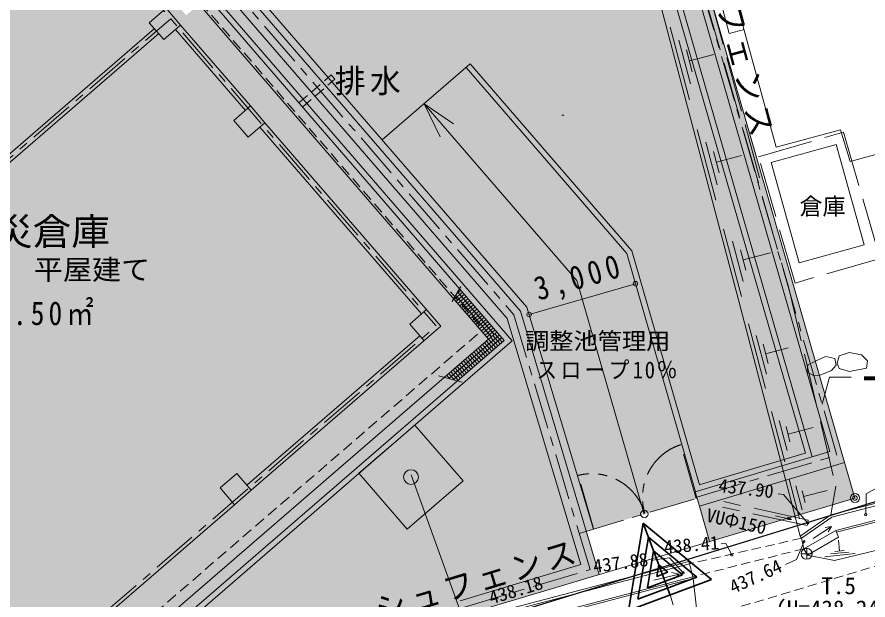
# Model space of a CAD drawing. Units: millimetres at full size; details may follow other scales. Extents: x -95576 to 124839, y -71355 to 87778.
# Drawn here: x 50633 to 73692, y -4557 to 11237 of the extents above; entities that cross this region are included whole.
import ezdxf
from ezdxf.enums import TextEntityAlignment as Align

# ---------------------------------------------------------------- set-up
doc = ezdxf.new("R2010")
doc.units = ezdxf.units.MM
doc.header["$LTSCALE"] = 250
doc.header["$PDMODE"] = 32
doc.header["$PDSIZE"] = 125
for name, pattern in [('CHAIN1', [8, 5, -1, 1, -1]), ('DASHED', [7.5, 6, -1.5]), ('DASHED1', [1.8, 1.2, -0.6]), ('USER3', [1.5, 1, -0.5])]:
    doc.linetypes.add(name, pattern=pattern)
for name, color, linetype, lineweight in [('0-1_極細線', 7, 'Continuous', 13), ('0-2_細線', 7, 'Continuous', 13), ('0-3_中線', 7, 'Continuous', 13), ('0-4_太線', 7, 'Continuous', 13), ('0-6_0-6___', 7, 'Continuous', 13), ('0-C_S-BGD-HTXT', 5, 'Continuous', 13), ('1-8_ﾊｯﾁﾝｸﾞ', 1, 'Continuous', 18), ('6-1_極細線', 4, 'Continuous', 9), ('6-2_細線', 4, 'Continuous', 9), ('6-4_太線', 2, 'Continuous', 35), ('6-D_文字', 7, 'Continuous', 9), ('6-E_寸法', 4, 'Continuous', 9), ('7-1_敷地外要素', 4, 'Continuous', 9), ('7-A', 4, 'CHAIN1', 9), ('9-C_排水管', 51, 'Continuous', 25), ('9-E_ハッチ', 4, 'Continuous', 9), ('E-3', 3, 'Continuous', 25)]:
    doc.layers.add(name, color=color, linetype=linetype, lineweight=lineweight)
doc.layers.add('7-D', color=7, linetype='Continuous')
doc.layers.add('A-C_排水管', color=254, linetype='Continuous')
doc.styles.add('ＭＳ ゴシック', font='')
doc.styles.get('ＭＳ ゴシック').set_extended_font_data('MS Gothic')

msp = doc.modelspace()

# ---------------------------------------------------------------- linework, layer by layer
at = {"layer": '0-2_細線'}
for p, q in [((72031.8, -3455.5), (72031.8, -3155.5)), ((71881.8, -3305.5), (72181.8, -3305.5))]:
    msp.add_line(p, q, dxfattribs=at)
msp.add_circle((72031.8, -3305.5), 150, dxfattribs=at)
at = {"layer": '0-4_太線', "linetype": 'DASHED'}
for p, q in [((67885.3, 17367.1), (70793.3, 6743)), ((72039.7, -2539.8), (69750, -2039.9)), ((72071.7, -2393.3), (69782, -1893.3)), ((72039.7, -2539.8), (72071.7, -2393.3))]:
    msp.add_line(p, q, dxfattribs=at)
at = {"layer": '0-4_太線'}
for p, q in [((69927.3, 10791.1), (69346.4, 12989)), ((68852.6, 8995.1), (68331.8, 10966.9)), ((69927.3, 10791.1), (70335.2, 10898.9)), ((68878.5, 9423.8), (68566, 10606.9)), ((68930.5, 9754), (68774.3, 10345.5)), ((68852.4, 10049.7), (69511.6, 10223.9)), ((69570.7, 6276.5), (69064.6, 8192.6)), ((69602.8, 6695), (69299.2, 7844.6)), ((69660.3, 7017.6), (69508.5, 7592.5)), ((69584.4, 7305), (70262.5, 7484.2)), ((70260, 3666.8), (69777.7, 5492.9)), ((70309.5, 4070.6), (70020.1, 5166.3)), ((70383.2, 4383.1), (70238.5, 4930.9)), ((70310.9, 4657), (71049.4, 4852.1)), ((70913, 1175.7), (70453.6, 2928.9)), ((70938.4, 1557.1), (70662.8, 2609)), ((70986.8, 1850.8), (70848.9, 2376.8)), ((70917.9, 2113.8), (71526.1, 2273.2)), ((71434.9, -815.8), (71077.7, 547.1)), ((71497.6, -508.1), (71283.3, 309.7)), ((71578.2, -268.5), (71471, 140.4)), ((71524.6, -64), (72205.4, 114.4)), ((71835.2, -2358.9), (71557.9, -1285.3)), ((71905, -2111.8), (71738.6, -1467.6)), ((71988.6, -1918.4), (71905.4, -1596.4)), ((71947, -1757.4), (72585.8, -1592.4)), ((75702.2, -1982.1), (72839.5, -2719.3)), ((71184.6, -2278.6), (71615.6, -2372.4)), ((72202.6, -2887.3), (72700.2, -2566.4)), ((72896.4, -2859.5), (72820.5, -2672.6)), ((72053.5, -3341.2), (72896.4, -2859.5)), ((72920.1, -3227.5), (72890.2, -2939.6)), ((72796.1, -3240.4), (73044.2, -3214.6)), ((72518.4, -3384.1), (73345.5, -3298.2)), ((72677.9, -3310.1), (73174.2, -3258.5)), ((68837, -3515.9), (62348, -5218)), ((68853.5, -3578.8), (62377.1, -5277.6)), ((67890.9, -4023.5), (68578, -3859.4)), ((68944.8, -3927), (62538.5, -5607.4)), ((68957.5, -3975.3), (62571.4, -5650.5)), ((68413, -4691.3), (68297.8, -4300.2))]:
    msp.add_line(p, q, dxfattribs=at)
at = {"layer": '0-4_太線', "linetype": 'USER3'}
for p, q in [((71886.7, -2882.9), (68853.5, -3578.8)), ((71954.3, -3167.5), (68944.8, -3927))]:
    msp.add_line(p, q, dxfattribs=at)
at = {"layer": '0-4_太線', "linetype": 'DASHED'}
msp.add_lwpolyline([(60105.3, 20070.7), (65386.3, 21873), (66732.6, 21532.6), (67446.3, 19278.3), (68756.4, 13588.1), (71533.6, 3926.1), (72818, -1472.3), (72688.9, -2249.7)], dxfattribs=at)
at = {"layer": '0-4_太線'}
for points in [[(71849.8, -2829.4), (71654.7, -2048.8), (70189.4, 3542.7), (67622.8, 13259.7), (66204, 18640.8), (65257, 19267.2), (61570.1, 17735.3)], [(75149.8, 7859.3), (73209.7, 7322.4), (72950.7, 8177.8), (71208.2, 7711.7), (68885.5, 16191.4)], [(75559.3, -1507.3), (72688.9, -2249.7), (71849.8, -2829.4)], [(75575.6, -1570.2), (72716.3, -2309.7), (71886.7, -2882.9)], [(71954.3, -3167.5), (72820.5, -2672.6), (75689.8, -1933.7)], [(71490.5, -2387.1), (71615.6, -2372.4), (71512.5, -2313.2)], [(72053.5, -3341.2), (72785.6, -3485.5), (75873.5, -2733.7)], [(72529.7, -2593.5), (72700.2, -2566.4), (72611.3, -2708.3)], [(71849.8, -2829.4), (71886.7, -2882.9), (71954.3, -3167.5), (72053.5, -3341.2)], [(61611.2, -6569), (62090.1, -6898.4), (67581.3, -5207.8), (69045.5, -4776.7), (68957.5, -3975.3), (68944.8, -3927), (68853.5, -3578.8), (68837, -3515.9)], [(68364.6, -3815), (68578, -3859.4), (68436, -3987.1)]]:
    msp.add_lwpolyline(points, dxfattribs=at)
at = {"layer": '0-4_太線', "linetype": 'DASHED'}
msp.add_lwpolyline([(71715.4, 4030.3), (70724.2, 7446.2), (73026.6, 8114.2), (74017.7, 4698.3)], close=True, dxfattribs=at)
at = {"layer": '0-4_太線'}
for points in [[(71829.1, 4574.1), (71072.6, 7291.7), (72833.9, 7782), (73590.4, 5064.4)], [(73183.4, 2149.6), (72912.5, 2057.7), (72856.9, 1862.8), (72913.7, 1710.7), (73190.8, 1633.9), (73647.4, 1727.1), (73678.4, 1920.6), (73514.1, 2085.6)], [(72444.4, 1993.5), (72060.7, 1813.3), (72043.1, 1611.7), (72210.9, 1526.9), (72400.5, 1531.3), (72705.9, 1658.8), (72830.6, 1802), (72790.8, 1987.7), (72553.6, 2040)]]:
    msp.add_lwpolyline(points, close=True, dxfattribs=at)
at = {"layer": '0-4_太線', "linetype": 'USER3'}
msp.add_lwpolyline([(75890.3, -3035.6), (67648.1, -5517.2), (61883.9, -7248.4), (51603.3, -10059.4)], dxfattribs=at)
at = {"layer": '0-6_0-6___'}
for points in [[(73630, -2243.1), (73639.9, -1677.9), (73889.8, -1550.1)], [(72055.7, -2466.5), (71399.7, -1695.4), (71258.1, -1678.7)], [(71963.8, -2973.7), (71751.4, -3458.7), (71459.8, -3592)], [(69998, -3332.7), (69844.2, -3024.4), (69714.6, -3035.5)], [(68683.9, -3818.8), (68310.1, -3419.2), (67863.1, -3477.5)]]:
    msp.add_lwpolyline(points, dxfattribs=at)
for centre, start, end in [((65421.8, 8559), 360, 180), ((73630, -2243.1), 360, 180), ((73630, -2243.1), 180, 360), ((72055.7, -2466.5), 0, 180), ((72055.7, -2466.5), 179.99908, 0.00092), ((71963.8, -2973.7), 0, 180), ((71963.8, -2973.7), 180, 0), ((69998, -3332.7), 0, 180), ((69998, -3332.7), 179.99908, 0.00092), ((68683.9, -3818.8), 0, 180), ((68683.9, -3818.8), 179.99898, 0.00102)]:
    msp.add_arc(centre, 30, start, end, dxfattribs=at)
at = {"layer": '0-C_S-BGD-HTXT', "color": 6}
msp.add_circle((73338.6, -1795), 125, dxfattribs=at)
msp.add_point((73338.6, -1795), dxfattribs=at)
at = {"layer": '1-8_ﾊｯﾁﾝｸﾞ'}
msp.add_line((62756.5, -4959.9), (73338.6, -1795), dxfattribs=at)
msp.add_lwpolyline([(73338.6, -1795), (69711, 10754.5), (66504.4, 21847.6)], dxfattribs=at)
at = {"layer": '6-1_極細線', "linetype": 'DASHED1'}
for p in [(47371.2, 21158.7), (51308, -7557.7)]:
    msp.add_line(p, (63261.6, 2774.3), dxfattribs=at)
at = {"layer": '6-1_極細線', "linetype": 'CHAIN1'}
for p, q in [((47278.8, 19889.3), (61992.1, 2866.7)), ((43526.2, 1445.3), (54798.9, 11188.9)), ((51400.3, -6288.3), (61992.1, 2866.7))]:
    msp.add_line(p, q, dxfattribs=at)
at = {"layer": '6-1_極細線'}
msp.add_line((67631.2, -2228.3), (65801.2, 4102.4), dxfattribs=at)
msp.add_circle((67631.2, -2228.3), 100, dxfattribs=at)
at = {"layer": '6-2_細線', "color": 7, "lineweight": 18}
for p, q in [((49512.3, 6738.3), (54354.3, 10923.4)), ((54927, 10903), (56823.4, 8709)), ((55063.2, 11020.7), (56959.6, 8826.7)), ((44334.1, 2024.6), (54472, 10787.3)), ((57352, 8372.8), (62119.1, 2857.5)), ((57215.8, 8255.1), (61590.6, 3193.7)), ((61272.8, 2919.1), (61726.7, 3311.4)), ((56982.1, -1582.7), (62119.1, 2857.5)), ((61272.8, 2919.1), (61665.2, 2465.1)), ((56864.4, -1446.5), (61547.4, 2601.3)), ((56135.8, -1521.1), (56589.7, -1128.8)), ((56589.7, -1128.8), (56982.1, -1582.7)), ((56135.8, -1521.1), (56528.1, -1975)), ((56528.1, -1975), (56982.1, -1582.7)), ((51845, -6022.8), (56528.1, -1975))]:
    msp.add_line(p, q, dxfattribs=at)
for points in [[(54216.9, 11082.3), (54670.9, 11474.7), (55063.2, 11020.7)], [(54216.9, 11082.3), (54609.3, 10628.4), (55063.2, 11020.7)]]:
    msp.add_lwpolyline(points, dxfattribs=at)
msp.add_lwpolyline([(56959.6, 8826.7), (56505.7, 8434.4), (56898, 7980.4), (57352, 8372.8)], close=True, dxfattribs=at)
at = {"layer": '6-4_太線'}
for p, q in [((67599.9, -2479.5), (67205.2, -4846.8)), ((69452.7, -4004.9), (67599.9, -2479.5)), ((67740.2, -2854.1), (67459.5, -4538)), ((69058.2, -3939.2), (67740.2, -2854.1)), ((67880.5, -3228.7), (67713.7, -4229.2)), ((68663.6, -3873.4), (67880.5, -3228.7)), ((68020.8, -3603.2), (67968, -3920.4)), ((68269.1, -3807.6), (68020.8, -3603.2)), ((67713.7, -4229.2), (68663.6, -3873.4)), ((67968, -3920.4), (68269.1, -3807.6)), ((67205.2, -4846.8), (69452.7, -4004.9)), ((67459.5, -4538), (69058.2, -3939.2))]:
    msp.add_line(p, q, dxfattribs=at)
at = {"layer": '6-D_文字', "lineweight": 18}
for p, q in [((27608.7, 45689.7), (64274.7, 3269.1)), ((27141.1, 45618.9), (63916, 3072.3)), ((72662.4, -536.1), (66335.8, 21350.5)), ((66409.1, -3867.5), (64274.7, 3269.1)), ((65911.2, -3598.9), (63916, 3072.3)), ((69012.7, -1627.5), (72653.5, -538.7)), ((69123.8, -2011.8), (73052, -837)), ((69123.8, -2011.8), (69012.7, -1627.5)), ((62641.4, -4576.8), (65911.2, -3598.9))]:
    msp.add_line(p, q, dxfattribs=at)
at = {"layer": '6-D_文字', "color": 4}
for p, q in [((27450, 44573.4), (63835.5, 2477.4)), ((27563.5, 44671.4), (64047.1, 2462)), ((32853.9, 39927), (64446.9, 3375.7)), ((72183.3, -679.3), (66054.8, 20522.1)), ((71997.9, -578.2), (65985.3, 20222.4)), ((62800.1, 9868.6), (67155.9, 4829.2)), ((61665.1, 8887.6), (65801.2, 4102.4)), ((61665.1, 8887.6), (62461.8, 8347)), ((61665.1, 8887.6), (62098.3, 7993)), ((69123.6, -1437.8), (67290.9, 4902.4)), ((69021.5, -1624.8), (67155.9, 4829.2)), ((66251, -2641), (64451.2, 3376.9)), ((51931.1, -7812.1), (63835.5, 2477.4)), ((52283.8, -7705.6), (64047.1, 2462)), ((69114.7, -1440.4), (71989.1, -580.8)), ((61311.7, -1163.8), (64388.4, -9694.4)), ((69401.5, -2972.5), (69123.8, -2011.8))]:
    msp.add_line(p, q, dxfattribs=at)
at = {"layer": '6-D_文字', "color": 4, "linetype": 'DASHED1'}
msp.add_line((58280.2, 8917.8), (59147.3, 9667.2), dxfattribs=at)
at = {"layer": '6-D_文字', "color": 4, "linetype": 'CHAIN1'}
for p, q in [((69039.3, -1807.1), (68618, -349.7)), ((66253.9, -2621.9), (65837.7, -1182.1)), ((65867.8, -2755.6), (69060.5, -1800.8))]:
    msp.add_line(p, q, dxfattribs=at)
at = {"layer": '6-D_文字', "color": 2, "lineweight": 35}
msp.add_line((67599.9, -2479.5), (68329, -4425.9), dxfattribs=at)
at = {"layer": '6-D_文字', "color": 4}
for points in [[(60530.4, 7906.8), (62913.6, 9966.7), (67290.9, 4902.4)], [(73231.9, 1483.6), (72645.2, 1483.6), (72447.4, 745.2)]]:
    msp.add_lwpolyline(points, dxfattribs=at)
msp.add_lwpolyline([(61205.8, -2638.2), (62718.9, -1330.4), (61411.1, 182.7), (59898, -1125.1)], close=True, dxfattribs=at)
msp.add_circle((61308.4, -1227.8), 200, dxfattribs=at)
at = {"layer": '6-D_文字', "color": 4, "linetype": 'CHAIN1'}
for centre, start, end in [((69081.4, -1776.2), 108.0752, 196.65069), ((66206.9, -2635.9), 16.65069, 104.24785)]:
    msp.add_arc(centre, 1500, start, end, dxfattribs=at)
at = {"layer": '6-E_寸法', "color": 2}
for p in [(67392.6, 4010.2), (64511, 3177.1)]:
    msp.add_point(p, dxfattribs=at)
at = {"layer": '7-1_敷地外要素'}
for p, q in [((27269.5, 44323.5), (63412.4, 2508.1)), ((62663.6, 3935.2), (62427.3, 3526)), ((62480.5, 3586.2), (62707.5, 3782.4)), ((62522.4, 3690.7), (63488, 2573.5)), ((62529.6, 3529.5), (62756.5, 3725.7)), ((62558.1, 3752.4), (62658.4, 3839.2)), ((62575.4, 3782.4), (63563.7, 2638.9)), ((62578.6, 3472.8), (62805.6, 3668.9)), ((62627.7, 3416), (62854.6, 3612.2)), ((62676.7, 3359.3), (62903.7, 3555.5)), ((62725.7, 3302.5), (62952.7, 3498.7)), ((62774.8, 3245.8), (63001.8, 3442)), ((62823.8, 3189), (63050.8, 3385.2)), ((62872.9, 3132.3), (63099.8, 3328.5)), ((62921.9, 3075.6), (63148.9, 3271.7)), ((62971, 3018.8), (63197.9, 3215)), ((63020, 2962.1), (63247, 3158.3)), ((63069.1, 2905.3), (63296, 3101.5)), ((63118.1, 2848.6), (63345.1, 3044.8)), ((63167.1, 2791.9), (63394.1, 2988)), ((63216.2, 2735.1), (63443.2, 2931.3)), ((63265.2, 2678.4), (63492.2, 2874.5)), ((63314.3, 2621.6), (63541.2, 2817.8)), ((62330.8, 1441.1), (63704.7, 2628.7)), ((62447.5, 1409.8), (63770.1, 2553)), ((63363.3, 2564.9), (63590.3, 2761.1)), ((63665.3, 2330.2), (63469.1, 2557.2)), ((63722, 2379.3), (63525.8, 2606.2)), ((63778.8, 2428.3), (63582.6, 2655.3)), ((63381.6, 2085), (63185.4, 2312)), ((63438.3, 2134), (63242.1, 2361)), ((63495.1, 2183.1), (63298.9, 2410.1)), ((63551.8, 2232.1), (63355.6, 2459.1)), ((63154.6, 1888.8), (62958.4, 2115.8)), ((63211.4, 1937.9), (63015.2, 2164.8)), ((63268.1, 1986.9), (63071.9, 2213.9)), ((63324.8, 2036), (63128.7, 2262.9)), ((62870.9, 1643.6), (62674.7, 1870.6)), ((62927.6, 1692.6), (62731.5, 1919.6)), ((62984.4, 1741.7), (62788.2, 1968.7)), ((63041.1, 1790.7), (62844.9, 2017.7)), ((63097.9, 1839.8), (62901.7, 2066.7)), ((62587.2, 1398.4), (62391, 1625.3)), ((62643.9, 1447.4), (62447.8, 1674.4)), ((62700.7, 1496.5), (62504.5, 1723.4)), ((62757.4, 1545.5), (62561.2, 1772.5)), ((62814.2, 1594.6), (62618, 1821.5)), ((62055.7, 1514.8), (62698.6, 1342.6)), ((62358.4, 1433.7), (62277.5, 1527.3)), ((62487.4, 1399.2), (62334.3, 1576.3))]:
    msp.add_line(p, q, dxfattribs=at)
at = {"layer": '7-1_敷地外要素', "linetype": 'DASHED1'}
msp.add_lwpolyline([(58378.3, 8804.3), (59245.3, 9553.8), (59147.3, 9667.2)], dxfattribs=at)
at = {"layer": '7-1_敷地外要素'}
for points in [[(63608.5, 2281.2), (63412.4, 2508.1), (63639.3, 2704.3)], [(49630.3, -8193.8), (51783.3, -7543.4), (63412.4, 2508.1)]]:
    msp.add_lwpolyline(points, dxfattribs=at)
at = {"layer": '7-A'}
for p, q in [((27258.9, 45788.4), (64095.4, 3170.7)), ((72847.7, -637.1), (66420.1, 21599)), ((69055.7, -1771.2), (72847.7, -637.1))]:
    msp.add_line(p, q, dxfattribs=at)
msp.add_lwpolyline([(62698.7, -4768.4), (66160.2, -3733.2), (64095.4, 3170.7)], dxfattribs=at)
at = {"layer": '9-C_排水管', "color": 7}
for points in [[(32105.6, 40486.9), (28381.7, 44795.3), (63916, 3072.3), (27914.2, 44724.5)], [(63916, 3072.3), (64274.7, 3269.1), (32105.6, 40486.9)], [(73052, -837), (73060.6, -833.8), (66335.8, 21350.5), (66504.4, 21847.6)], [(72773.4, -920.3), (73052, -837), (72662.4, -536.1), (66335.8, 21350.5)], [(63916, 3072.3), (65911.2, -3598.9), (64274.7, 3269.1)], [(65911.2, -3598.9), (66409.1, -3867.5), (64274.7, 3269.1)], [(72653.5, -538.7), (69012.7, -1627.5), (69123.8, -2011.8)], [(72653.5, -538.7), (69123.8, -2011.8), (72773.4, -920.3)], [(72653.5, -538.7), (72773.4, -920.3), (72662, -536.1)], [(65911.2, -3598.9), (49447.9, -8562.3), (66409.1, -3867.5)], [(49447.9, -8562.3), (49204.8, -9053.5), (66409.1, -3867.5)]]:
    msp.add_solid(points, dxfattribs=at)
at = {"layer": '9-C_排水管'}
for points in [[(63548.9, 2031.4), (27738.9, 44698), (27563.5, 44671.4)], [(63548.9, 2031.4), (27563.5, 44671.4), (48248.3, 19669.8)], [(63916, 3072.3), (27914.2, 44724.5), (27738.9, 44698)], [(63548.9, 2031.4), (62983.5, 3921.8), (27738.9, 44698)], [(63916, 3072.3), (27738.9, 44698), (62983.5, 3921.8)], [(48089.4, 19532.5), (47615, 19637.9), (62446.1, 2479.2)], [(63548.9, 2031.4), (48248.3, 19669.8), (52498.8, 14752.2)], [(48089.4, 19532.5), (62446.1, 2479.2), (58879.2, 7049.3)], [(63548.9, 2031.4), (52498.8, 14752.2), (55768.5, 10969.4)], [(55768.5, 10969.4), (55376.1, 11423.4), (55217.2, 11286)], [(55609.6, 10832.1), (55768.5, 10969.4), (55217.2, 11286)], [(55768.5, 10969.4), (55609.6, 10832.1), (58645.7, 7640.6)], [(63548.9, 2031.4), (55768.5, 10969.4), (58645.7, 7640.6)], [(55609.6, 10832.1), (58486.9, 7503.2), (58645.7, 7640.6)], [(59038.1, 7186.6), (58645.7, 7640.6), (58486.9, 7503.2)], [(63548.9, 2031.4), (58645.7, 7640.6), (59038.1, 7186.6)], [(58879.2, 7049.3), (59038.1, 7186.6), (58486.9, 7503.2)], [(59038.1, 7186.6), (58879.2, 7049.3), (62569.3, 3101.2)], [(63548.9, 2031.4), (59038.1, 7186.6), (62569.3, 3101.2)], [(58879.2, 7049.3), (62410.4, 2963.9), (62569.3, 3101.2)], [(62446.1, 2479.2), (62410.4, 2963.9), (58879.2, 7049.3)], [(48272.8, -5425.2), (51718.1, -6793.5), (41408.9, 5133.6)], [(63916, 3072.3), (62983.5, 3921.8), (63548.9, 2031.4)], [(62961.7, 2647.3), (62569.3, 3101.2), (62410.4, 2963.9)], [(63548.9, 2031.4), (62569.3, 3101.2), (62961.7, 2647.3)], [(63548.9, 2031.4), (64087.3, 2497.4), (63916, 3072.3)], [(51391.1, -6415.2), (51718.1, -6793.5), (62119.1, 2857.5), (62446.1, 2479.2)], [(62446.1, 2479.2), (62961.7, 2647.3), (62410.4, 2963.9)], [(62370.4, 2413.8), (62507.7, 2254.9), (62961.7, 2647.3)], [(62446.1, 2479.2), (62370.4, 2413.8), (62961.7, 2647.3)], [(63548.9, 2031.4), (62961.7, 2647.3), (62507.7, 2254.9)], [(62370.4, 2413.8), (52232.5, -6348.8), (52369.8, -6507.7)], [(62507.7, 2254.9), (62370.4, 2413.8), (52369.8, -6507.7)], [(62507.7, 2254.9), (52369.8, -6507.7), (63548.9, 2031.4)], [(52369.8, -6507.7), (52283.8, -7705.6), (63548.9, 2031.4)]]:
    msp.add_solid(points, dxfattribs=at)
at = {"layer": '9-C_排水管', "color": 131}
for points in [[(69012.7, -1627.5), (37358.2, 40374), (32436.2, 40104.4)], [(69012.7, -1627.5), (59007.8, 15326.5), (37358.2, 40374)], [(69012.7, -1627.5), (32436.2, 40104.4), (64274.7, 3269.1)], [(69012.7, -1627.5), (66054.8, 20522.1), (59007.8, 15326.5)], [(69012.7, -1627.5), (72045.7, -720.4), (66054.8, 20522.1)], [(66054.8, 20522.1), (72045.7, -720.4), (72183.3, -679.3)], [(69012.7, -1627.5), (64274.7, 3269.1), (66059.4, -2698.3)], [(69012.7, -1627.5), (66059.4, -2698.3), (66251, -2641)], [(66251, -2641), (69060.5, -1800.8), (69012.7, -1627.5)]]:
    msp.add_solid(points, dxfattribs=at)
at = {"layer": '9-C_排水管', "color": 81}
for points in [[(66335.8, 21350.5), (66054.8, 20522.1), (72662.4, -536.1), (72183.3, -679.3)], [(65911.2, -3598.9), (64047.1, 2462), (52283.8, -7705.6)], [(65911.2, -3598.9), (64087.3, 2497.4), (64047.1, 2462)], [(73060.6, -833.8), (73338.6, -1795), (69123.8, -2011.8), (69401.5, -2972.5)]]:
    msp.add_solid(points, dxfattribs=at)
at = {"layer": '9-E_ハッチ'}
msp.add_line((64511, 3177.1), (67392.6, 4010.2), dxfattribs=at)
at = {"layer": 'A-C_排水管'}
for points in [[(62119.1, 2857.5), (47288, 20016.2), (41855.9, 15321)], [(62119.1, 2857.5), (41855.9, 15321), (46704.8, 9711.1)], [(62119.1, 2857.5), (46704.8, 9711.1), (41408.9, 5133.6)], [(41408.9, 5133.6), (51391.1, -6415.2), (62119.1, 2857.5)]]:
    msp.add_solid(points, dxfattribs=at)
at = {"layer": 'E-3'}
msp.add_lwpolyline([(-9634.5, -32335), (51166.9, -8882.3), (83118.2, 944)], dxfattribs=at)

# ---------------------------------------------------------------- texts
at = {"layer": '0-1_極細線', "style": 'ＭＳ ゴシック'}
msp.add_text('倉庫', height=458.2, dxfattribs=at).set_placement((71836, 5740.7), align=Align.BOTTOM_LEFT)
msp.add_text('VUΦ150', height=366.6, rotation=347.421, dxfattribs=at).set_placement((69258.9, -2534.8), align=Align.BOTTOM_LEFT)
at = {"layer": '0-3_中線', "style": 'ＭＳ ゴシック'}
for s, p in [('T.5', (72430.4, -4537.5)), ('(H=438.249)', (71180.4, -5162.5))]:
    msp.add_text(s, height=458.2, dxfattribs=at).set_placement(p, align=Align.BOTTOM_LEFT)
at = {"layer": '0-6_0-6___', "style": 'ＭＳ ゴシック'}
for s, rotation, p in [('437.90', 353.29, (69615, -1737.1)), ('438.41', 4.899, (68191.6, -3417)), ('437.88', 7.431, (66284.1, -3935.6)), ('437.64', 24.567, (70085.9, -4495)), ('438.18', 16.887, (63517.7, -4785.6))]:
    msp.add_text(s, height=366.6, rotation=rotation, dxfattribs=at).set_placement(p, align=Align.BOTTOM_LEFT)
at = {"layer": '6-D_文字', "color": 3, "style": 'ＭＳ ゴシック', "width": 1.05}
msp.add_text('防災倉庫', height=733.1, dxfattribs=at).set_placement((48953.7, 4837.4), align=Align.BOTTOM_LEFT)
at = {"layer": '6-D_文字', "style": 'ＭＳ ゴシック', "width": 1.05}
msp.add_text('鉄骨造\u3000平屋建て', height=549.9, dxfattribs=at).set_placement((47940.7, 3954.9), align=Align.BOTTOM_LEFT)
at = {"layer": '6-D_文字', "color": 4, "style": 'ＭＳ ゴシック', "width": 1.05}
msp.add_text('調整池管理用', height=458.2, dxfattribs=at).set_placement((64399.1, 2093.1), align=Align.BOTTOM_LEFT)
at = {"layer": '6-D_文字', "color": 1, "style": 'ＭＳ ゴシック'}
msp.add_text('-1.75', height=1100, dxfattribs=at).set_placement((73423.1, 694), align=Align.BOTTOM_LEFT)
at = {"layer": '6-D_文字', "insert": (49075.8, 2880.6), "char_height": 641.5, "attachment_point": 7, "style": 'ＭＳ ゴシック'}
msp.add_mtext('\\T1.3;\\W0.85;262.50㎡', dxfattribs=at)
at = {"layer": '6-D_文字', "color": 4, "insert": (64705.6, 1425.9), "char_height": 458.2, "attachment_point": 7, "style": 'ＭＳ ゴシック'}
msp.add_mtext('\\T1.16;\\W0.9;スロープ10％', dxfattribs=at)
at = {"layer": '7-D', "char_height": 641.5, "attachment_point": 7, "style": 'ＭＳ ゴシック'}
for insert, rotation in [((68536, 15208.4), 285), ((58656.1, -5790.3), 17)]:
    msp.add_mtext('\\T1.15;\\W0.95;メッシュフェンス', dxfattribs=dict(at, insert=insert, rotation=rotation))
at = {"layer": '7-D', "insert": (59243.1, 9115.7), "char_height": 641.5, "attachment_point": 7, "style": 'ＭＳ ゴシック'}
msp.add_mtext('\\T1.15;\\W0.95;排水', dxfattribs=at)
at = {"layer": '9-E_ハッチ', "color": 7, "insert": (64806.3, 3392.6), "char_height": 641.5, "attachment_point": 7, "rotation": 16.123, "style": 'ＭＳ ゴシック'}
msp.add_mtext('\\T1.34;\\W0.85;3,000', dxfattribs=at)

doc.saveas('drawing.dxf')
